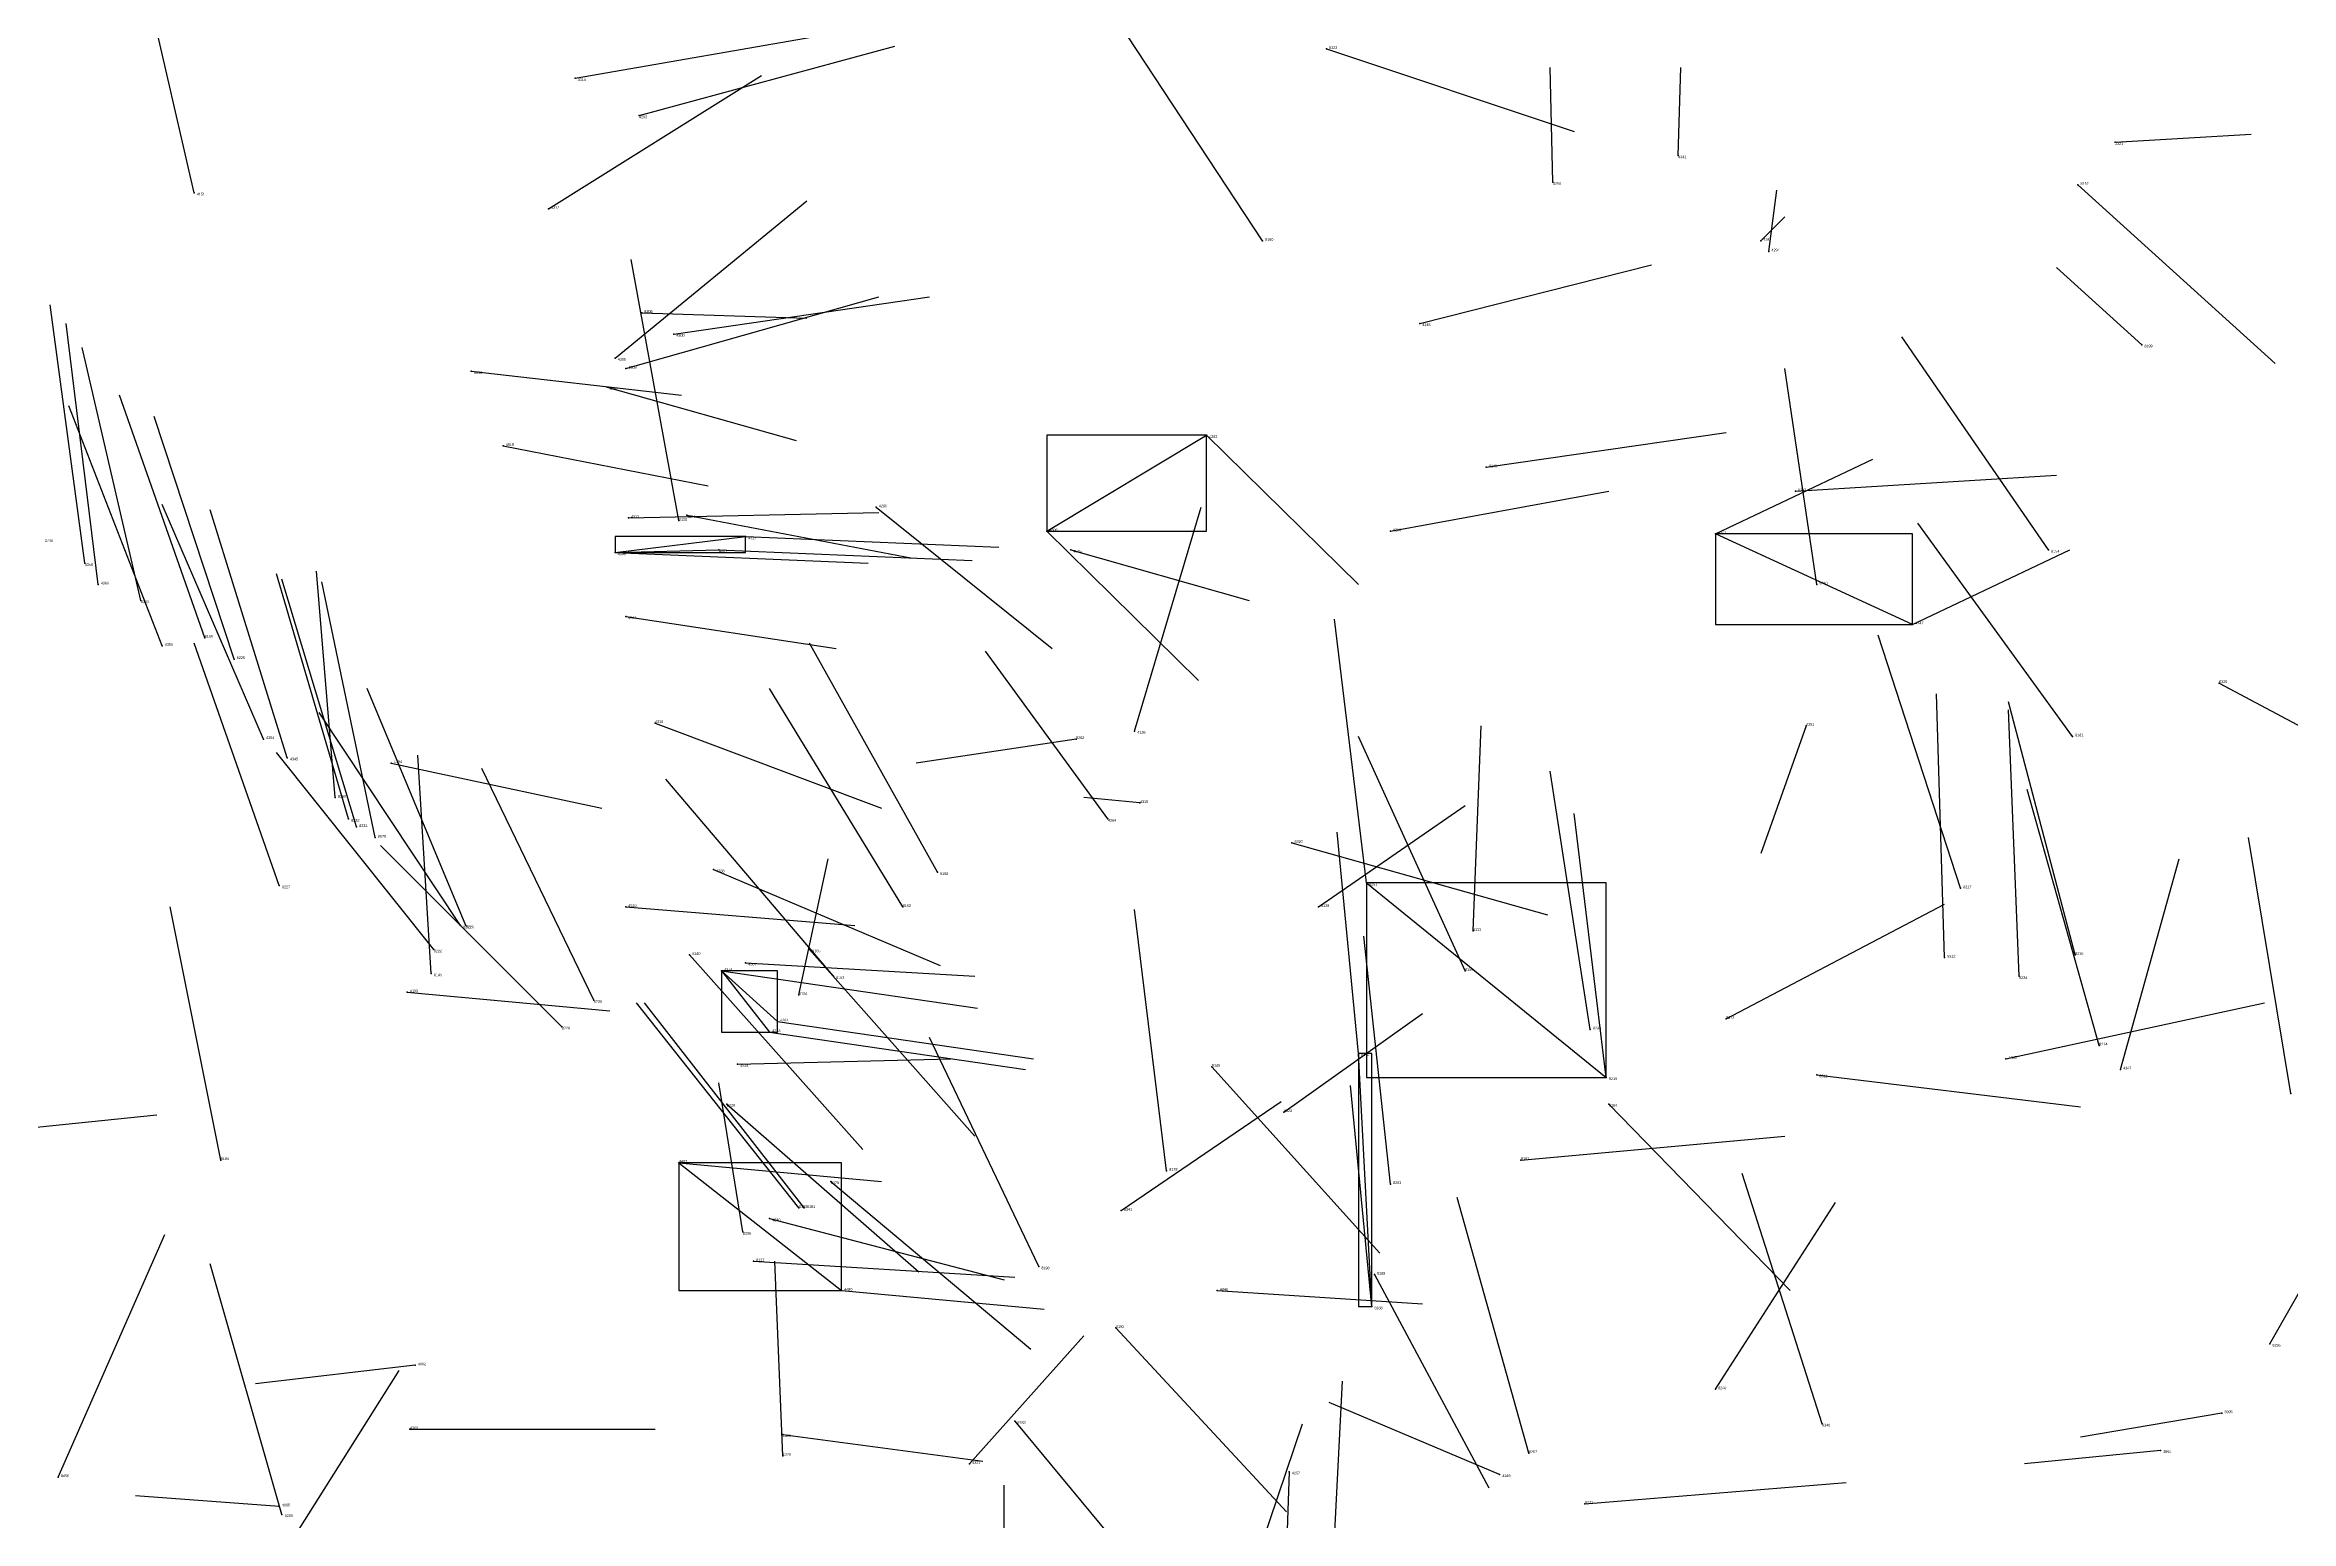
# Model space of a CAD drawing. Extents: x 59.1 to 70.8, y 600.3 to 605.1.
# Drawn here: x 64.969 to 65.812, y 602.84 to 603.394 of the extents above; entities that cross this region are included whole.
import ezdxf

# ---------------------------------------------------------------- set-up
doc = ezdxf.new("R2010")
doc.units = 0
for name, color, linetype in [('Clients', 3, 'CONTINUOUS'), ('Facilities', 3, 'CONTINUOUS'), ('Facilities_lines', 3, 'CONTINUOUS'), ('Min_max_boxes', 1, 'CONTINUOUS'), ('Normals', 1, 'CONTINUOUS'), ('Source_points', 5, 'CONTINUOUS'), ('Text', 3, 'CONTINUOUS')]:
    doc.layers.add(name, color=color, linetype=linetype)

msp = doc.modelspace()

# ---------------------------------------------------------------- linework, layer by layer
at = {"layer": 'Clients', "color": 5}
for p in [(65.405, 603.247, 456.402), (65.222, 603.204, 456.267), (65.232, 603.209, 456.183), (65.596, 603.21, 455.12), (65.244, 603.027, 456.458), (65.241, 603.023, 456.514), (65.462, 603.015, 463.08), (65.555, 603.006, 462.833), (65.268, 602.926, 454.654)]:
    msp.add_point(p, dxfattribs=at)
at = {"layer": 'Facilities', "color": 3}
for p in [(65.45, 603.392, 460.41), (65.168, 603.381, 456.076), (65.192, 603.367, 456.095), (65.746, 603.357, 449.607), (65.582, 603.352, 458.381), (65.025, 603.338, 457.594), (65.535, 603.342, 458.425), (65.732, 603.341, 459.92), (65.158, 603.332, 456.187), (65.426, 603.32, 459.052), (65.613, 603.32, 458.335), (65.616, 603.316, 456.404), (65.193, 603.293, 460.582), (65.485, 603.289, 455.221), (65.205, 603.285, 456.122), (65.756, 603.281, 461.11), (65.129, 603.271, 454.538), (65.183, 603.276, 456.26), (65.187, 603.272, 456.189), (65.18, 603.265, 454.462), (65.141, 603.243, 454.525), (65.51, 603.235, 461.194), (65.281, 603.22, 456.422), (65.626, 603.226, 461.362), (65.188, 603.216, 456.158), (65.207, 603.215, 462.316), (65.21, 603.217, 456.382), (65.183, 603.203, 456.279), (65.345, 603.211, 456.362), (65.354, 603.204, 454.553), (65.474, 603.211, 461.182), (65.721, 603.204, 459.645), (64.984, 603.199, 458.361), (64.989, 603.191, 458.152), (65.634, 603.191, 462.771), (65.005, 603.185, 458.449), (65.187, 603.179, 454.507), (65.029, 603.171, 458.54), (65.67, 603.176, 455.131), (65.013, 603.168, 458.215), (65.04, 603.163, 458.625), (65.785, 603.154, 460.315), (65.198, 603.139, 456.357), (65.378, 603.136, 457.708), (65.63, 603.138, 458.296), (65.051, 603.133, 458.344), (65.356, 603.133, 461.195), (65.73, 603.134, 459.667), (65.06, 603.126, 458.412), (65.099, 603.124, 455.774), (65.078, 603.111, 463.099), (65.083, 603.103, 458.548), (65.368, 603.103, 456.682), (65.38, 603.109, 456.214), (65.086, 603.1, 458.62), (65.093, 603.096, 462.201), (65.437, 603.094, 460.29), (65.057, 603.078, 458.532), (65.22, 603.084, 456.408), (65.304, 603.083, 459.314), (65.465, 603.079, 462.889), (65.688, 603.077, 462.598), (65.187, 603.07, 454.596), (65.291, 603.07, 459.482), (65.447, 603.07, 455.169), (65.125, 603.063, 458.732), (65.127, 603.063, 458.824), (65.505, 603.061, 457.79), (65.115, 603.054, 458.899), (65.211, 603.052, 459.189), (65.256, 603.054, 459.848), (65.731, 603.052, 462.71), (65.114, 603.045, 463.04), (65.223, 603.046, 456.506), (65.232, 603.049, 454.585), (65.265, 603.044, 459.018), (65.502, 603.046, 459.506), (65.682, 603.051, 462.901), (65.71, 603.044, 458.983), (65.105, 603.038, 455.918), (65.175, 603.035, 458.784), (65.252, 603.037, 463.298), (65.6, 603.028, 460.862), (65.163, 603.025, 458.951), (65.549, 603.024, 462.984), (65.74, 603.018, 462.934), (65.229, 603.011, 454.77), (65.407, 603.01, 459.891), (65.705, 603.013, 457.756), (65.748, 603.009, 458.385), (65.634, 603.007, 460.903), (65.225, 602.996, 458.992), (65.434, 602.993, 456.157), (65.556, 602.996, 459.894), (65.812, 603, 462.318), (65.035, 602.975, 459.628), (65.207, 602.974, 454.667), (65.264, 602.967, 459.176), (65.39, 602.971, 461.858), (65.523, 602.975, 461.273), (65.474, 602.966, 463.004), (65.241, 602.953, 456.663), (65.252, 602.957, 459.289), (65.254, 602.957, 459.231), (65.373, 602.956, 460.954), (65.231, 602.948, 463.144), (65.235, 602.937, 461.316), (65.342, 602.935, 459.53), (65.409, 602.926, 455.125), (65.468, 602.932, 459.863), (65.467, 602.92, 463.048), (65.371, 602.912, 459.773), (65.804, 602.906, 462.473), (65.108, 602.898, 455.933), (65.596, 602.889, 458.512), (65.333, 602.877, 459.707), (65.636, 602.876, 462.493), (65.786, 602.88, 455.016), (65.106, 602.874, 456.246), (65.246, 602.872, 454.67), (65.763, 602.866, 455.051), (65.246, 602.864, 456.736), (65.316, 602.861, 456.187), (65.436, 602.858, 457.801), (65.526, 602.865, 462.926), (64.974, 602.856, 460.427), (65.515, 602.857, 455.085), (65.057, 602.845, 455.943), (65.058, 602.842, 459.547), (65.547, 602.846, 461.047)]:
    msp.add_point(p, dxfattribs=at)
at = {"layer": 'Facilities_lines', "color": 3}
for p, q in [((65.345, 603.211, 456.362), (65.405, 603.247, 456.402)), ((65.183, 603.203, 456.279), (65.232, 603.209, 456.183)), ((65.183, 603.203, 456.279), (65.222, 603.204, 456.267)), ((65.67, 603.176, 455.131), (65.596, 603.21, 455.12)), ((65.465, 603.079, 462.889), (65.555, 603.006, 462.833)), ((65.223, 603.046, 456.506), (65.244, 603.027, 456.458)), ((65.223, 603.046, 456.506), (65.241, 603.023, 456.514)), ((65.467, 602.92, 463.048), (65.462, 603.015, 463.08)), ((65.207, 602.974, 454.667), (65.268, 602.926, 454.654))]:
    msp.add_line(p, q, dxfattribs=at)
at = {"layer": 'Min_max_boxes', "color": 1}
for p, q in [((65.405, 603.247, 456.362), (65.345, 603.247, 456.362)), ((65.345, 603.247, 456.362), (65.345, 603.211, 456.362)), ((65.405, 603.247, 456.402), (65.345, 603.247, 456.402)), ((65.345, 603.247, 456.402), (65.345, 603.211, 456.402)), ((65.345, 603.247, 456.362), (65.345, 603.247, 456.402)), ((65.405, 603.211, 456.362), (65.405, 603.247, 456.362)), ((65.405, 603.211, 456.402), (65.405, 603.247, 456.402)), ((65.405, 603.247, 456.362), (65.405, 603.247, 456.402)), ((65.232, 603.209, 456.183), (65.183, 603.209, 456.183)), ((65.183, 603.209, 456.183), (65.183, 603.203, 456.183)), ((65.232, 603.209, 456.279), (65.183, 603.209, 456.279)), ((65.183, 603.209, 456.279), (65.183, 603.203, 456.279)), ((65.183, 603.209, 456.183), (65.183, 603.209, 456.279)), ((65.183, 603.203, 456.183), (65.232, 603.203, 456.183)), ((65.183, 603.203, 456.279), (65.232, 603.203, 456.279)), ((65.183, 603.203, 456.183), (65.183, 603.203, 456.279)), ((65.232, 603.203, 456.183), (65.232, 603.209, 456.183)), ((65.232, 603.203, 456.279), (65.232, 603.209, 456.279)), ((65.232, 603.209, 456.183), (65.232, 603.209, 456.279)), ((65.232, 603.203, 456.183), (65.232, 603.203, 456.279)), ((65.345, 603.211, 456.362), (65.405, 603.211, 456.362)), ((65.345, 603.211, 456.402), (65.405, 603.211, 456.402)), ((65.345, 603.211, 456.362), (65.345, 603.211, 456.402)), ((65.405, 603.211, 456.362), (65.405, 603.211, 456.402)), ((65.67, 603.21, 455.12), (65.596, 603.21, 455.12)), ((65.596, 603.21, 455.12), (65.596, 603.176, 455.12)), ((65.67, 603.21, 455.131), (65.596, 603.21, 455.131)), ((65.596, 603.21, 455.131), (65.596, 603.176, 455.131)), ((65.596, 603.21, 455.12), (65.596, 603.21, 455.131)), ((65.67, 603.176, 455.12), (65.67, 603.21, 455.12)), ((65.67, 603.176, 455.131), (65.67, 603.21, 455.131)), ((65.67, 603.21, 455.12), (65.67, 603.21, 455.131)), ((65.596, 603.176, 455.12), (65.67, 603.176, 455.12)), ((65.596, 603.176, 455.131), (65.67, 603.176, 455.131)), ((65.596, 603.176, 455.12), (65.596, 603.176, 455.131)), ((65.67, 603.176, 455.12), (65.67, 603.176, 455.131)), ((65.555, 603.079, 462.833), (65.465, 603.079, 462.833)), ((65.465, 603.079, 462.833), (65.465, 603.006, 462.833)), ((65.555, 603.079, 462.889), (65.465, 603.079, 462.889)), ((65.465, 603.079, 462.889), (65.465, 603.006, 462.889)), ((65.465, 603.079, 462.833), (65.465, 603.079, 462.889)), ((65.555, 603.006, 462.833), (65.555, 603.079, 462.833)), ((65.555, 603.006, 462.889), (65.555, 603.079, 462.889)), ((65.555, 603.079, 462.833), (65.555, 603.079, 462.889)), ((65.244, 603.046, 456.458), (65.223, 603.046, 456.458)), ((65.223, 603.046, 456.458), (65.223, 603.023, 456.458)), ((65.244, 603.046, 456.514), (65.223, 603.046, 456.514)), ((65.223, 603.046, 456.514), (65.223, 603.023, 456.514)), ((65.223, 603.046, 456.458), (65.223, 603.046, 456.514)), ((65.244, 603.023, 456.458), (65.244, 603.046, 456.458)), ((65.244, 603.023, 456.514), (65.244, 603.046, 456.514)), ((65.244, 603.046, 456.458), (65.244, 603.046, 456.514)), ((65.223, 603.023, 456.458), (65.244, 603.023, 456.458)), ((65.223, 603.023, 456.514), (65.244, 603.023, 456.514)), ((65.223, 603.023, 456.458), (65.223, 603.023, 456.514)), ((65.244, 603.023, 456.458), (65.244, 603.023, 456.514)), ((65.467, 603.015, 463.048), (65.462, 603.015, 463.048)), ((65.462, 603.015, 463.048), (65.462, 602.92, 463.048)), ((65.467, 603.015, 463.08), (65.462, 603.015, 463.08)), ((65.462, 603.015, 463.08), (65.462, 602.92, 463.08)), ((65.462, 603.015, 463.048), (65.462, 603.015, 463.08)), ((65.467, 602.92, 463.048), (65.467, 603.015, 463.048)), ((65.467, 602.92, 463.08), (65.467, 603.015, 463.08)), ((65.467, 603.015, 463.048), (65.467, 603.015, 463.08)), ((65.465, 603.006, 462.833), (65.555, 603.006, 462.833)), ((65.465, 603.006, 462.889), (65.555, 603.006, 462.889)), ((65.465, 603.006, 462.833), (65.465, 603.006, 462.889)), ((65.555, 603.006, 462.833), (65.555, 603.006, 462.889)), ((65.268, 602.974, 454.654), (65.207, 602.974, 454.654)), ((65.207, 602.974, 454.654), (65.207, 602.926, 454.654)), ((65.268, 602.974, 454.667), (65.207, 602.974, 454.667)), ((65.207, 602.974, 454.667), (65.207, 602.926, 454.667)), ((65.207, 602.974, 454.654), (65.207, 602.974, 454.667)), ((65.268, 602.926, 454.654), (65.268, 602.974, 454.654)), ((65.268, 602.926, 454.667), (65.268, 602.974, 454.667)), ((65.268, 602.974, 454.654), (65.268, 602.974, 454.667)), ((65.207, 602.926, 454.654), (65.268, 602.926, 454.654)), ((65.207, 602.926, 454.667), (65.268, 602.926, 454.667)), ((65.207, 602.926, 454.654), (65.207, 602.926, 454.667)), ((65.268, 602.926, 454.654), (65.268, 602.926, 454.667)), ((65.462, 602.92, 463.048), (65.467, 602.92, 463.048)), ((65.462, 602.92, 463.08), (65.467, 602.92, 463.08)), ((65.462, 602.92, 463.048), (65.462, 602.92, 463.08)), ((65.467, 602.92, 463.048), (65.467, 602.92, 463.08))]:
    msp.add_line(p, q, dxfattribs=at)
at = {"layer": 'Normals', "color": 1}
for p, q in [((65.025, 603.338, 457.594), (65.003, 603.434, 457.61)), ((65.168, 603.381, 456.076), (65.266, 603.398, 456.075)), ((65.426, 603.32, 459.052), (65.372, 603.402, 459.071)), ((65.192, 603.367, 456.095), (65.288, 603.393, 456.102)), ((65.45, 603.392, 460.41), (65.543, 603.361, 460.427)), ((65.158, 603.332, 456.187), (65.238, 603.382, 456.22)), ((65.535, 603.342, 458.425), (65.534, 603.385, 458.515)), ((65.582, 603.352, 458.381), (65.583, 603.385, 458.475)), ((65.746, 603.357, 449.607), (65.797, 603.36, 449.693)), ((65.616, 603.316, 456.404), (65.619, 603.339, 456.501)), ((65.732, 603.341, 459.92), (65.806, 603.274, 459.928)), ((65.183, 603.276, 456.26), (65.255, 603.335, 456.297)), ((65.613, 603.32, 458.335), (65.622, 603.329, 458.434)), ((65.207, 603.215, 462.316), (65.189, 603.313, 462.309)), ((65.485, 603.289, 455.221), (65.572, 603.311, 455.265)), ((65.756, 603.281, 461.11), (65.724, 603.31, 461.2)), ((64.984, 603.199, 458.361), (64.971, 603.296, 458.381)), ((65.187, 603.272, 456.189), (65.282, 603.299, 456.174)), ((65.205, 603.285, 456.122), (65.301, 603.299, 456.096)), ((64.989, 603.191, 458.152), (64.977, 603.289, 458.17)), ((65.193, 603.293, 460.582), (65.255, 603.291, 460.661)), ((65.005, 603.185, 458.449), (64.983, 603.28, 458.47)), ((65.721, 603.204, 459.645), (65.666, 603.284, 459.668)), ((65.129, 603.271, 454.538), (65.208, 603.262, 454.477)), ((65.634, 603.191, 462.771), (65.622, 603.272, 462.828)), ((65.029, 603.171, 458.54), (64.997, 603.262, 458.568)), ((65.18, 603.265, 454.462), (65.251, 603.245, 454.395)), ((65.013, 603.168, 458.215), (64.978, 603.258, 458.239)), ((65.04, 603.163, 458.625), (65.01, 603.254, 458.653)), ((65.405, 603.247, 456.402), (65.462, 603.191, 456.343)), ((65.51, 603.235, 461.194), (65.6, 603.248, 461.153)), ((65.141, 603.243, 454.525), (65.218, 603.228, 454.463)), ((65.596, 603.21, 455.12), (65.655, 603.238, 455.196)), ((65.626, 603.226, 461.362), (65.724, 603.232, 461.38)), ((65.051, 603.133, 458.344), (65.013, 603.221, 458.371)), ((65.281, 603.22, 456.422), (65.347, 603.167, 456.369)), ((65.378, 603.136, 457.708), (65.403, 603.22, 457.757)), ((65.474, 603.211, 461.182), (65.556, 603.226, 461.128)), ((65.06, 603.126, 458.412), (65.031, 603.219, 458.434)), ((65.188, 603.216, 456.158), (65.282, 603.218, 456.125)), ((65.21, 603.217, 456.382), (65.294, 603.201, 456.33)), ((65.73, 603.134, 459.667), (65.672, 603.214, 459.681)), ((65.183, 603.203, 456.279), (65.278, 603.199, 456.247)), ((65.222, 603.204, 456.267), (65.317, 603.2, 456.235)), ((65.232, 603.209, 456.183), (65.327, 603.205, 456.151)), ((65.345, 603.211, 456.362), (65.402, 603.155, 456.303)), ((65.354, 603.204, 454.553), (65.421, 603.185, 454.481)), ((65.67, 603.176, 455.131), (65.729, 603.204, 455.207)), ((65.083, 603.103, 458.548), (65.056, 603.195, 458.577)), ((65.078, 603.111, 463.099), (65.071, 603.196, 463.15)), ((65.086, 603.1, 458.62), (65.058, 603.193, 458.642)), ((65.093, 603.096, 462.201), (65.073, 603.192, 462.183)), ((65.187, 603.179, 454.507), (65.266, 603.167, 454.447)), ((65.465, 603.079, 462.889), (65.453, 603.178, 462.898)), ((65.688, 603.077, 462.598), (65.657, 603.172, 462.599)), ((65.057, 603.078, 458.532), (65.025, 603.169, 458.559)), ((65.304, 603.083, 459.314), (65.256, 603.169, 459.333)), ((65.368, 603.103, 456.682), (65.322, 603.166, 456.744)), ((65.785, 603.154, 460.315), (65.873, 603.107, 460.32)), ((65.127, 603.063, 458.824), (65.09, 603.152, 458.851)), ((65.291, 603.07, 459.482), (65.241, 603.152, 459.508)), ((65.682, 603.051, 462.901), (65.679, 603.15, 462.916)), ((65.731, 603.052, 462.71), (65.706, 603.147, 462.689)), ((65.71, 603.044, 458.983), (65.706, 603.144, 458.987)), ((65.125, 603.063, 458.732), (65.072, 603.143, 458.761)), ((65.198, 603.139, 456.357), (65.283, 603.107, 456.314)), ((65.505, 603.061, 457.79), (65.508, 603.138, 457.727)), ((65.63, 603.138, 458.296), (65.613, 603.09, 458.382)), ((65.115, 603.054, 458.899), (65.056, 603.128, 458.932)), ((65.114, 603.045, 463.04), (65.109, 603.127, 463.097)), ((65.356, 603.133, 461.195), (65.296, 603.124, 461.275)), ((65.502, 603.046, 459.506), (65.462, 603.134, 459.531)), ((65.099, 603.124, 455.774), (65.178, 603.107, 455.715)), ((65.175, 603.035, 458.784), (65.133, 603.122, 458.811)), ((65.549, 603.024, 462.984), (65.534, 603.121, 463.002)), ((65.265, 603.044, 459.018), (65.202, 603.118, 459.042)), ((65.38, 603.109, 456.214), (65.359, 603.111, 456.312)), ((65.74, 603.018, 462.934), (65.713, 603.114, 462.926)), ((65.447, 603.07, 455.169), (65.502, 603.108, 455.095)), ((65.555, 603.006, 462.833), (65.543, 603.105, 462.842)), ((65.437, 603.094, 460.29), (65.533, 603.067, 460.283)), ((65.462, 603.015, 463.08), (65.454, 603.098, 463.135)), ((65.812, 603, 462.318), (65.796, 603.096, 462.294)), ((65.163, 603.025, 458.951), (65.095, 603.093, 458.978)), ((65.252, 603.037, 463.298), (65.263, 603.088, 463.383)), ((65.748, 603.009, 458.385), (65.77, 603.088, 458.328)), ((65.22, 603.084, 456.408), (65.305, 603.048, 456.37)), ((65.035, 602.975, 459.628), (65.016, 603.07, 459.654)), ((65.187, 603.07, 454.596), (65.273, 603.063, 454.545)), ((65.39, 602.971, 461.858), (65.378, 603.069, 461.873)), ((65.6, 603.028, 460.862), (65.682, 603.071, 460.825)), ((65.211, 603.052, 459.189), (65.276, 602.979, 459.166)), ((65.256, 603.054, 459.848), (65.318, 602.984, 459.813)), ((65.474, 602.966, 463.004), (65.464, 603.059, 463.04)), ((65.223, 603.046, 456.506), (65.319, 603.032, 456.483)), ((65.232, 603.049, 454.585), (65.318, 603.044, 454.534)), ((65.105, 603.038, 455.918), (65.181, 603.031, 455.854)), ((65.252, 602.957, 459.289), (65.191, 603.034, 459.308)), ((65.254, 602.957, 459.231), (65.194, 603.034, 459.252)), ((65.244, 603.027, 456.458), (65.34, 603.013, 456.435)), ((65.434, 602.993, 456.157), (65.486, 603.03, 456.08)), ((65.705, 603.013, 457.756), (65.802, 603.034, 457.765)), ((65.241, 603.023, 456.514), (65.337, 603.009, 456.491)), ((65.342, 602.935, 459.53), (65.301, 603.021, 459.561)), ((65.229, 603.011, 454.77), (65.309, 603.013, 454.711)), ((65.407, 603.01, 459.891), (65.47, 602.94, 459.858)), ((65.231, 602.948, 463.144), (65.222, 603.004, 463.226)), ((65.467, 602.92, 463.048), (65.459, 603.003, 463.103)), ((65.634, 603.007, 460.903), (65.733, 602.995, 460.915)), ((65.225, 602.996, 458.992), (65.297, 602.933, 458.963)), ((65.373, 602.956, 460.954), (65.433, 602.997, 460.885)), ((65.556, 602.996, 459.894), (65.624, 602.926, 459.875)), ((64.934, 602.984, 456.255), (65.011, 602.992, 456.191)), ((65.523, 602.975, 461.273), (65.622, 602.984, 461.285)), ((65.804, 602.906, 462.473), (65.853, 602.992, 462.489)), ((65.207, 602.974, 454.667), (65.283, 602.967, 454.602)), ((65.264, 602.967, 459.176), (65.339, 602.904, 459.156)), ((65.636, 602.876, 462.493), (65.606, 602.97, 462.478)), ((65.526, 602.865, 462.926), (65.499, 602.961, 462.929)), ((65.596, 602.889, 458.512), (65.641, 602.959, 458.568)), ((65.241, 602.953, 456.663), (65.329, 602.93, 456.621)), ((64.974, 602.856, 460.427), (65.014, 602.947, 460.433)), ((65.058, 602.842, 459.547), (65.031, 602.936, 459.569)), ((65.235, 602.937, 461.316), (65.333, 602.931, 461.295)), ((65.246, 602.864, 456.736), (65.243, 602.937, 456.804)), ((65.268, 602.926, 454.654), (65.344, 602.919, 454.589)), ((65.409, 602.926, 455.125), (65.486, 602.921, 455.062)), ((65.468, 602.932, 459.863), (65.511, 602.852, 459.821)), ((65.316, 602.861, 456.187), (65.359, 602.909, 456.111)), ((65.371, 602.912, 459.773), (65.435, 602.843, 459.74)), ((65.108, 602.898, 455.933), (65.048, 602.891, 456.013)), ((65.054, 602.82, 460.849), (65.102, 602.896, 460.806)), ((65.453, 602.833, 463.485), (65.456, 602.892, 463.566)), ((65.515, 602.857, 455.085), (65.451, 602.884, 455.157)), ((65.333, 602.877, 459.707), (65.392, 602.806, 459.67)), ((65.415, 602.799, 457.852), (65.441, 602.876, 457.793)), ((65.786, 602.88, 455.016), (65.733, 602.871, 455.101)), ((65.106, 602.874, 456.246), (65.198, 602.874, 456.208)), ((65.246, 602.872, 454.67), (65.321, 602.862, 454.605)), ((65.763, 602.866, 455.051), (65.712, 602.861, 455.137)), ((65.436, 602.858, 457.801), (65.434, 602.797, 457.88)), ((65.057, 602.845, 455.943), (65.003, 602.849, 456.027)), ((65.329, 602.778, 456.736), (65.329, 602.853, 456.803)), ((65.547, 602.846, 461.047), (65.645, 602.854, 461.028))]:
    msp.add_line(p, q, dxfattribs=at)
at = {"layer": 'Source_points', "color": 5}
for p in [(65.45, 603.392, 460.41), (65.168, 603.381, 456.076), (65.192, 603.367, 456.095), (65.746, 603.357, 449.607), (65.582, 603.352, 458.381), (65.025, 603.338, 457.594), (65.535, 603.342, 458.425), (65.732, 603.341, 459.92), (65.158, 603.332, 456.187), (65.426, 603.32, 459.052), (65.613, 603.32, 458.335), (65.616, 603.316, 456.404), (65.193, 603.293, 460.582), (65.485, 603.289, 455.221), (65.205, 603.285, 456.122), (65.756, 603.281, 461.11), (65.129, 603.271, 454.538), (65.183, 603.276, 456.26), (65.187, 603.272, 456.189), (65.18, 603.265, 454.462), (65.405, 603.247, 456.402), (65.141, 603.243, 454.525), (65.51, 603.235, 461.194), (65.281, 603.22, 456.422), (65.626, 603.226, 461.362), (65.188, 603.216, 456.158), (65.207, 603.215, 462.316), (65.21, 603.217, 456.382), (65.183, 603.203, 456.279), (65.222, 603.204, 456.267), (65.232, 603.209, 456.183), (65.345, 603.211, 456.362), (65.354, 603.204, 454.553), (65.474, 603.211, 461.182), (65.596, 603.21, 455.12), (65.721, 603.204, 459.645), (64.984, 603.199, 458.361), (64.989, 603.191, 458.152), (65.634, 603.191, 462.771), (65.005, 603.185, 458.449), (65.187, 603.179, 454.507), (65.029, 603.171, 458.54), (65.67, 603.176, 455.131), (65.013, 603.168, 458.215), (65.04, 603.163, 458.625), (65.785, 603.154, 460.315), (65.198, 603.139, 456.357), (65.378, 603.136, 457.708), (65.63, 603.138, 458.296), (65.051, 603.133, 458.344), (65.356, 603.133, 461.195), (65.73, 603.134, 459.667), (65.06, 603.126, 458.412), (65.099, 603.124, 455.774), (65.078, 603.111, 463.099), (65.083, 603.103, 458.548), (65.368, 603.103, 456.682), (65.38, 603.109, 456.214), (65.086, 603.1, 458.62), (65.093, 603.096, 462.201), (65.437, 603.094, 460.29), (65.057, 603.078, 458.532), (65.22, 603.084, 456.408), (65.304, 603.083, 459.314), (65.465, 603.079, 462.889), (65.688, 603.077, 462.598), (65.187, 603.07, 454.596), (65.291, 603.07, 459.482), (65.447, 603.07, 455.169), (65.125, 603.063, 458.732), (65.127, 603.063, 458.824), (65.505, 603.061, 457.79), (65.115, 603.054, 458.899), (65.211, 603.052, 459.189), (65.256, 603.054, 459.848), (65.731, 603.052, 462.71), (65.114, 603.045, 463.04), (65.223, 603.046, 456.506), (65.232, 603.049, 454.585), (65.265, 603.044, 459.018), (65.502, 603.046, 459.506), (65.682, 603.051, 462.901), (65.71, 603.044, 458.983), (65.105, 603.038, 455.918), (65.175, 603.035, 458.784), (65.252, 603.037, 463.298), (65.244, 603.027, 456.458), (65.6, 603.028, 460.862), (65.163, 603.025, 458.951), (65.241, 603.023, 456.514), (65.549, 603.024, 462.984), (65.74, 603.018, 462.934), (65.229, 603.011, 454.77), (65.407, 603.01, 459.891), (65.462, 603.015, 463.08), (65.705, 603.013, 457.756), (65.748, 603.009, 458.385), (65.555, 603.006, 462.833), (65.634, 603.007, 460.903), (65.225, 602.996, 458.992), (65.434, 602.993, 456.157), (65.556, 602.996, 459.894), (65.812, 603, 462.318), (65.035, 602.975, 459.628), (65.207, 602.974, 454.667), (65.264, 602.967, 459.176), (65.39, 602.971, 461.858), (65.523, 602.975, 461.273), (65.474, 602.966, 463.004), (65.241, 602.953, 456.663), (65.252, 602.957, 459.289), (65.254, 602.957, 459.231), (65.373, 602.956, 460.954), (65.231, 602.948, 463.144), (65.235, 602.937, 461.316), (65.342, 602.935, 459.53), (65.268, 602.926, 454.654), (65.409, 602.926, 455.125), (65.468, 602.932, 459.863), (65.467, 602.92, 463.048), (65.371, 602.912, 459.773), (65.804, 602.906, 462.473), (65.108, 602.898, 455.933), (65.596, 602.889, 458.512), (65.333, 602.877, 459.707), (65.636, 602.876, 462.493), (65.786, 602.88, 455.016), (65.106, 602.874, 456.246), (65.246, 602.872, 454.67), (65.763, 602.866, 455.051), (65.246, 602.864, 456.736), (65.316, 602.861, 456.187), (65.436, 602.858, 457.801), (65.526, 602.865, 462.926), (64.974, 602.856, 460.427), (65.515, 602.857, 455.085), (65.057, 602.845, 455.943), (65.058, 602.842, 459.547), (65.547, 602.846, 461.047)]:
    msp.add_point(p, dxfattribs=at)

# ---------------------------------------------------------------- texts
at = {"layer": 'Text', "color": 3}
for s, p in [('8323', (65.451, 603.392, 460.41)), ('4314', (65.169, 603.38, 456.076)), ('4293', (65.192, 603.366, 456.095)), ('2321', (65.746, 603.356, 449.607)), ('4341', (65.582, 603.351, 458.381)), ('4151', (65.026, 603.337, 457.594)), ('4350', (65.535, 603.341, 458.425)), ('8152', (65.733, 603.341, 459.92)), ('4312', (65.159, 603.332, 456.187)), ('8160', (65.427, 603.32, 459.052)), ('4344', (65.614, 603.32, 458.335)), ('4294', (65.617, 603.316, 456.404)), ('8306', (65.194, 603.293, 460.582)), ('4145', (65.486, 603.288, 455.221)), ('4300', (65.206, 603.284, 456.122)), ('8199', (65.757, 603.28, 461.11)), ('4516', (65.13, 603.27, 454.538)), ('4305', (65.184, 603.275, 456.26)), ('4309', (65.188, 603.272, 456.189)), ('4491', (65.181, 603.264, 454.462)), ('4282', (65.406, 603.246, 456.402)), ('4519', (65.142, 603.243, 454.525)), ('8143', (65.511, 603.235, 461.194)), ('4296', (65.282, 603.22, 456.422)), ('8167', (65.627, 603.226, 461.362)), ('4313', (65.189, 603.216, 456.158)), ('8120', (65.207, 603.215, 462.316)), ('4304', (65.21, 603.216, 456.382)), ('4306', (65.346, 603.211, 456.362)), ('8298', (65.475, 603.211, 461.182)), ('3738', (64.969, 603.207, 458.275)), ('4308', (65.184, 603.202, 456.279)), ('4307', (65.222, 603.203, 456.267)), ('4317', (65.233, 603.208, 456.183)), ('4515', (65.355, 603.203, 454.553)), ('4141', (65.597, 603.21, 455.12)), ('8154', (65.722, 603.203, 459.645)), ('4358', (64.984, 603.198, 458.361)), ('4360', (64.99, 603.191, 458.152)), ('8210', (65.635, 603.191, 462.771)), ('4353', (65.005, 603.184, 458.449)), ('4511', (65.188, 603.178, 454.507)), ('8169', (65.029, 603.171, 458.54)), ('4147', (65.671, 603.176, 455.131)), ('4355', (65.014, 603.168, 458.215)), ('8225', (65.041, 603.163, 458.625)), ('8325', (65.785, 603.154, 460.315)), ('4310', (65.198, 603.139, 456.357)), ('4136', (65.379, 603.135, 457.708)), ('4351', (65.63, 603.138, 458.296)), ('4354', (65.052, 603.133, 458.344)), ('8262', (65.356, 603.133, 461.195)), ('8161', (65.731, 603.134, 459.667)), ('4345', (65.061, 603.125, 458.412)), ('4194', (65.1, 603.124, 455.774)), ('8360', (65.079, 603.111, 463.099)), ('8232', (65.084, 603.102, 458.548)), ('4264', (65.368, 603.102, 456.682)), ('4315', (65.38, 603.109, 456.214)), ('8231', (65.087, 603.1, 458.62)), ('8079', (65.094, 603.096, 462.201)), ('8320', (65.438, 603.094, 460.29)), ('8227', (65.058, 603.077, 458.532)), ('4288', (65.221, 603.083, 456.408)), ('8168', (65.305, 603.082, 459.314)), ('8251', (65.466, 603.078, 462.889)), ('8217', (65.689, 603.077, 462.598)), ('4510', (65.188, 603.07, 454.596)), ('8162', (65.291, 603.07, 459.482)), ('4139', (65.448, 603.07, 455.169)), ('8201', (65.126, 603.062, 458.732)), ('8226', (65.127, 603.062, 458.824)), ('4133', (65.505, 603.061, 457.79)), ('8222', (65.115, 603.053, 458.899)), ('8140', (65.212, 603.052, 459.189)), ('8165', (65.257, 603.053, 459.848)), ('8212', (65.683, 603.051, 462.901)), ('8236', (65.731, 603.052, 462.71)), ('8145', (65.115, 603.044, 463.04)), ('4274', (65.224, 603.046, 456.506)), ('4507', (65.233, 603.048, 454.585)), ('8163', (65.266, 603.043, 459.018)), ('8159', (65.502, 603.046, 459.506)), ('8224', (65.71, 603.043, 458.983)), ('4193', (65.106, 603.038, 455.918)), ('8230', (65.175, 603.034, 458.784)), ('8134', (65.252, 603.037, 463.298)), ('4281', (65.245, 603.027, 456.458)), ('8313', (65.6, 603.028, 460.862)), ('8228', (65.163, 603.024, 458.951)), ('4283', (65.242, 603.023, 456.514)), ('8233', (65.55, 603.024, 462.984)), ('8214', (65.74, 603.018, 462.934)), ('4514', (65.23, 603.01, 454.77)), ('8149', (65.407, 603.01, 459.891)), ('8174', (65.463, 603.014, 463.08)), ('4445', (65.706, 603.013, 457.756)), ('4347', (65.749, 603.009, 458.385)), ('8219', (65.556, 603.005, 462.833)), ('8311', (65.635, 603.006, 460.903)), ('8229', (65.225, 602.995, 458.992)), ('4323', (65.434, 602.993, 456.157)), ('8164', (65.556, 602.995, 459.894)), ('8184', (65.035, 602.975, 459.628)), ('8197', (65.523, 602.975, 461.273)), ('4487', (65.207, 602.974, 454.667)), ('8175', (65.264, 602.966, 459.176)), ('8178', (65.391, 602.971, 461.858)), ('8203', (65.475, 602.966, 463.004)), ('4330', (65.242, 602.952, 456.663)), ('8193', (65.252, 602.957, 459.289)), ('8181', (65.255, 602.957, 459.231)), ('8341', (65.374, 602.956, 460.954)), ('8206', (65.231, 602.947, 463.144)), ('8127', (65.236, 602.937, 461.316)), ('8198', (65.343, 602.934, 459.53)), ('4490', (65.269, 602.926, 454.654)), ('4246', (65.41, 602.926, 455.125)), ('8189', (65.469, 602.932, 459.863)), ('8188', (65.468, 602.919, 463.048)), ('8192', (65.371, 602.912, 459.773)), ('8256', (65.805, 602.905, 462.473)), ('4002', (65.109, 602.898, 455.933)), ('8240', (65.597, 602.889, 458.512)), ('4362', (65.106, 602.874, 456.246)), ('8183', (65.334, 602.876, 459.707)), ('8340', (65.636, 602.875, 462.493)), ('3995', (65.787, 602.88, 455.016)), ('4488', (65.246, 602.871, 454.67)), ('8257', (65.526, 602.865, 462.926)), ('3994', (65.764, 602.865, 455.051)), ('4320', (65.246, 602.864, 456.736)), ('4321', (65.317, 602.861, 456.187)), ('4257', (65.437, 602.857, 457.801)), ('8456', (64.975, 602.856, 460.427)), ('4249', (65.516, 602.856, 455.085)), ('4005', (65.058, 602.845, 455.943)), ('8200', (65.059, 602.841, 459.547)), ('8271', (65.547, 602.846, 461.047))]:
    msp.add_text(s, height=0.001, dxfattribs=at).set_placement(p)

doc.saveas('drawing.dxf')
